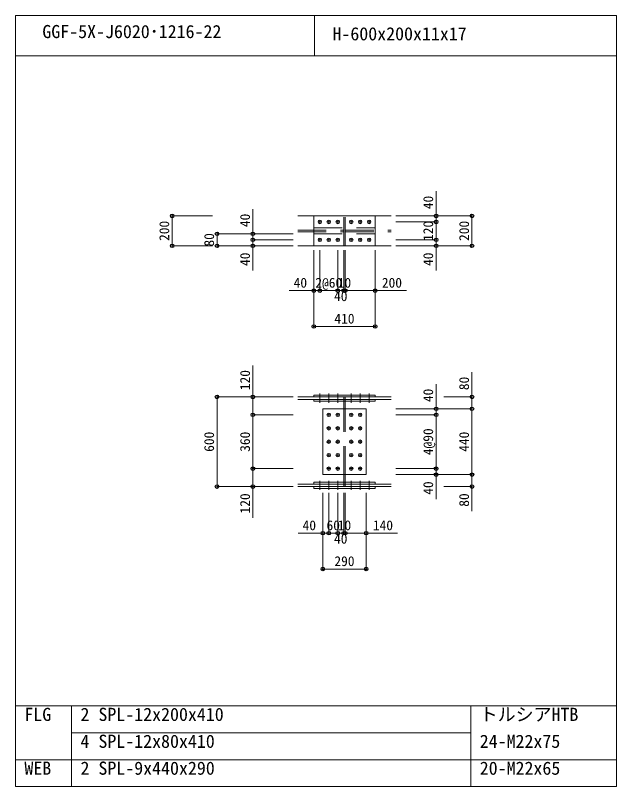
# Model space of a CAD drawing. Units: millimetres, scale not verified. Extents: x -8310 to 8310, y -4800 to 5700.
# Drawn here: x -4110 to -90, y -4800 to 360 of the extents above; entities that cross this region are included whole.
import ezdxf
from ezdxf.enums import TextEntityAlignment as Align

# ---------------------------------------------------------------- set-up
doc = ezdxf.new("R2010")
doc.units = ezdxf.units.MM
doc.header["$LTSCALE"] = 30
doc.header["$PDMODE"] = 32
doc.header["$PDSIZE"] = 24
doc.linetypes.add('USER2', pattern=[9.525, 6.35, -3.175])
doc.layers.add('0-0', color=7, linetype='Continuous')
doc.layers.add('0-2', color=7, linetype='Continuous')
for name, color, linetype, lineweight in [('0-1', 7, 'Continuous', 18), ('0-5', 7, 'Continuous', 18), ('0-6', 7, 'USER2', 18), ('0-8', 7, 'Continuous', 18), ('0-9', 7, 'Continuous', 18), ('0-A', 7, 'Continuous', 18), ('0-B', 7, 'Continuous', 18)]:
    doc.layers.add(name, color=color, linetype=linetype, lineweight=lineweight)
doc.styles.add('ＭＳ ゴシック', font='')
doc.styles.get('ＭＳ ゴシック').set_extended_font_data('MS Gothic')

msp = doc.modelspace()

# ---------------------------------------------------------------- linework, layer by layer
at = {"layer": '0-0'}
for p in [(-3062, -981.5), (-1297, -981.5), (-1057, -981.5), (-1297, -1021.5), (-2762, -1101.5), (-2522, -1101.5), (-2522, -1141.5), (-1297, -1141.5), (-3062, -1181.5), (-2762, -1181.5), (-2522, -1181.5), (-1297, -1181.5), (-1057, -1181.5), (-2114.5, -1481.5), (-2074.5, -1481.5), (-1954.5, -1481.5), (-1914.5, -1481.5), (-1904.5, -1481.5), (-1704.5, -1481.5), (-2114.5, -1721.5), (-1704.5, -1721.5), (-2762, -2192.5), (-2522, -2192.5), (-1057, -2192.5), (-1297, -2272.5), (-1057, -2272.5), (-2522, -2312.5), (-1297, -2312.5), (-2522, -2672.5), (-1297, -2672.5), (-1297, -2712.5), (-1057, -2712.5), (-2762, -2792.5), (-2522, -2792.5), (-1057, -2792.5), (-2054.5, -3104.5), (-2014.5, -3104.5), (-1954.5, -3104.5), (-1914.5, -3104.5), (-1904.5, -3104.5), (-1764.5, -3104.5), (-2054.5, -3344.5), (-1764.5, -3344.5)]:
    msp.add_point(p, dxfattribs=at)
at = {"layer": '0-1'}
for p, q in [((-4110, -4800), (-4110, 360)), ((-4110, 360), (-90, 360)), ((-2110, 90), (-2110, 360)), ((-90, -4800), (-90, 360)), ((-4110, 90), (-90, 90)), ((-4110, -4260), (-90, -4260)), ((-3735, -4800), (-3735, -4260)), ((-1065, -4800), (-1065, -4260)), ((-3735, -4440), (-1065, -4440)), ((-4110, -4620), (-90, -4620)), ((-4110, -4800), (-90, -4800))]:
    msp.add_line(p, q, dxfattribs=at)
at = {"layer": '0-5'}
for p, q in [((-2222, -981.5), (-1914.5, -981.5)), ((-2114.5, -981.5), (-1704.5, -981.5)), ((-2114.5, -1181.5), (-2114.5, -981.5)), ((-1904.5, -981.5), (-1597, -981.5)), ((-2222, -1181.5), (-1914.5, -1181.5)), ((-1904.5, -1181.5), (-1597, -1181.5)), ((-2222, -2192.5), (-1914.5, -2192.5)), ((-2114.5, -2180.5), (-1704.5, -2180.5)), ((-2114.5, -2192.5), (-2114.5, -2180.5)), ((-2114.5, -2209.5), (-1704.5, -2209.5)), ((-2114.5, -2221.5), (-2114.5, -2209.5)), ((-1904.5, -2192.5), (-1597, -2192.5)), ((-1904.5, -2209.5), (-1904.5, -2192.5)), ((-1904.5, -2209.5), (-1597, -2209.5)), ((-1914.5, -2272.5), (-1914.5, -2221.5)), ((-1904.5, -2272.5), (-1904.5, -2221.5)), ((-2054.5, -2272.5), (-1764.5, -2272.5)), ((-2054.5, -2712.5), (-2054.5, -2272.5)), ((-1914.5, -2763.5), (-1914.5, -2712.5)), ((-1904.5, -2763.5), (-1904.5, -2712.5)), ((-2222, -2775.5), (-1914.5, -2775.5)), ((-2114.5, -2763.5), (-1914.5, -2763.5)), ((-2114.5, -2775.5), (-2114.5, -2763.5)), ((-2114.5, -2775.5), (-1914.5, -2775.5)), ((-1914.5, -2763.5), (-1704.5, -2763.5)), ((-1914.5, -2775.5), (-1704.5, -2775.5)), ((-1704.5, -2775.5), (-1704.5, -2763.5)), ((-2114.5, -2792.5), (-1914.5, -2792.5)), ((-2114.5, -2804.5), (-2114.5, -2792.5)), ((-2114.5, -2804.5), (-1914.5, -2804.5)), ((-1914.5, -2792.5), (-1704.5, -2792.5)), ((-1914.5, -2804.5), (-1704.5, -2804.5)), ((-1904.5, -2792.5), (-1597, -2792.5)), ((-1704.5, -2804.5), (-1704.5, -2792.5))]:
    msp.add_line(p, q, dxfattribs=at)
for points in [[(-2114.5, -1181.5), (-1704.5, -1181.5), (-1704.5, -981.5)], [(-2222, -2209.5), (-1914.5, -2209.5), (-1914.5, -2192.5)], [(-2114.5, -2192.5), (-1704.5, -2192.5), (-1704.5, -2180.5)], [(-2114.5, -2221.5), (-1704.5, -2221.5), (-1704.5, -2209.5)], [(-2054.5, -2712.5), (-1764.5, -2712.5), (-1764.5, -2272.5)], [(-2222, -2792.5), (-1914.5, -2792.5), (-1914.5, -2775.5)], [(-1904.5, -2792.5), (-1904.5, -2775.5), (-1597, -2775.5)]]:
    msp.add_lwpolyline(points, dxfattribs=at)
at = {"layer": '0-6'}
for p, q in [((-2114.5, -981.5), (-1704.5, -981.5)), ((-1914.5, -1181.5), (-1914.5, -981.5)), ((-1904.5, -1181.5), (-1904.5, -981.5)), ((-2222, -1076), (-1914.5, -1076)), ((-2114.5, -1061.5), (-1704.5, -1061.5)), ((-1904.5, -1076), (-1597, -1076)), ((-2222, -1087), (-1914.5, -1087)), ((-2114.5, -1101.5), (-1704.5, -1101.5)), ((-1904.5, -1087), (-1597, -1087)), ((-2114.5, -1181.5), (-1704.5, -1181.5)), ((-1914.5, -2221.5), (-1914.5, -2209.5)), ((-1904.5, -2221.5), (-1904.5, -2209.5)), ((-1914.5, -2712.5), (-1914.5, -2272.5)), ((-1904.5, -2712.5), (-1904.5, -2272.5)), ((-1914.5, -2775.5), (-1914.5, -2763.5)), ((-1904.5, -2775.5), (-1904.5, -2763.5))]:
    msp.add_line(p, q, dxfattribs=at)
at = {"layer": '0-8'}
for p, q in [((-2085.5, -1021.5), (-2063.5, -1021.5)), ((-2074.5, -1032.5), (-2074.5, -1010.5)), ((-2025.5, -1021.5), (-2003.5, -1021.5)), ((-2014.5, -1032.5), (-2014.5, -1010.5)), ((-1965.5, -1021.5), (-1943.5, -1021.5)), ((-1954.5, -1032.5), (-1954.5, -1010.5)), ((-1875.5, -1021.5), (-1853.5, -1021.5)), ((-1864.5, -1032.5), (-1864.5, -1010.5)), ((-1815.5, -1021.5), (-1793.5, -1021.5)), ((-1804.5, -1032.5), (-1804.5, -1010.5)), ((-1755.5, -1021.5), (-1733.5, -1021.5)), ((-1744.5, -1032.5), (-1744.5, -1010.5)), ((-2074.5, -1152.5), (-2074.5, -1130.5)), ((-2014.5, -1152.5), (-2014.5, -1130.5)), ((-1954.5, -1152.5), (-1954.5, -1130.5)), ((-1864.5, -1152.5), (-1864.5, -1130.5)), ((-1804.5, -1152.5), (-1804.5, -1130.5)), ((-1744.5, -1152.5), (-1744.5, -1130.5)), ((-2085.5, -1141.5), (-2063.5, -1141.5)), ((-2025.5, -1141.5), (-2003.5, -1141.5)), ((-1965.5, -1141.5), (-1943.5, -1141.5)), ((-1875.5, -1141.5), (-1853.5, -1141.5)), ((-1815.5, -1141.5), (-1793.5, -1141.5)), ((-1755.5, -1141.5), (-1733.5, -1141.5)), ((-2025.5, -2312.5), (-2003.5, -2312.5)), ((-2014.5, -2323.5), (-2014.5, -2301.5)), ((-1965.5, -2312.5), (-1943.5, -2312.5)), ((-1954.5, -2323.5), (-1954.5, -2301.5)), ((-1875.5, -2312.5), (-1853.5, -2312.5)), ((-1864.5, -2323.5), (-1864.5, -2301.5)), ((-1815.5, -2312.5), (-1793.5, -2312.5)), ((-1804.5, -2323.5), (-1804.5, -2301.5)), ((-2025.5, -2402.5), (-2003.5, -2402.5)), ((-2014.5, -2413.5), (-2014.5, -2391.5)), ((-1965.5, -2402.5), (-1943.5, -2402.5)), ((-1954.5, -2413.5), (-1954.5, -2391.5)), ((-1875.5, -2402.5), (-1853.5, -2402.5)), ((-1864.5, -2413.5), (-1864.5, -2391.5)), ((-1815.5, -2402.5), (-1793.5, -2402.5)), ((-1804.5, -2413.5), (-1804.5, -2391.5)), ((-2025.5, -2492.5), (-2003.5, -2492.5)), ((-2014.5, -2503.5), (-2014.5, -2481.5)), ((-1965.5, -2492.5), (-1943.5, -2492.5)), ((-1954.5, -2503.5), (-1954.5, -2481.5)), ((-1875.5, -2492.5), (-1853.5, -2492.5)), ((-1864.5, -2503.5), (-1864.5, -2481.5)), ((-1815.5, -2492.5), (-1793.5, -2492.5)), ((-1804.5, -2503.5), (-1804.5, -2481.5)), ((-2014.5, -2593.5), (-2014.5, -2571.5)), ((-1954.5, -2593.5), (-1954.5, -2571.5)), ((-1864.5, -2593.5), (-1864.5, -2571.5)), ((-1804.5, -2593.5), (-1804.5, -2571.5)), ((-2025.5, -2582.5), (-2003.5, -2582.5)), ((-1965.5, -2582.5), (-1943.5, -2582.5)), ((-1875.5, -2582.5), (-1853.5, -2582.5)), ((-1815.5, -2582.5), (-1793.5, -2582.5)), ((-2025.5, -2672.5), (-2003.5, -2672.5)), ((-2014.5, -2683.5), (-2014.5, -2661.5)), ((-1965.5, -2672.5), (-1943.5, -2672.5)), ((-1954.5, -2683.5), (-1954.5, -2661.5)), ((-1875.5, -2672.5), (-1853.5, -2672.5)), ((-1864.5, -2683.5), (-1864.5, -2661.5)), ((-1815.5, -2672.5), (-1793.5, -2672.5)), ((-1804.5, -2683.5), (-1804.5, -2661.5))]:
    msp.add_line(p, q, dxfattribs=at)
at = {"layer": '0-9'}
for p, q in [((-2074.5, -2170.5), (-2074.5, -2231.5)), ((-2014.5, -2170.5), (-2014.5, -2231.5)), ((-1954.5, -2170.5), (-1954.5, -2231.5)), ((-1864.5, -2170.5), (-1864.5, -2231.5)), ((-1804.5, -2170.5), (-1804.5, -2231.5)), ((-1744.5, -2170.5), (-1744.5, -2231.5)), ((-2074.5, -2814.5), (-2074.5, -2753.5)), ((-2014.5, -2814.5), (-2014.5, -2753.5)), ((-1954.5, -2814.5), (-1954.5, -2753.5)), ((-1864.5, -2814.5), (-1864.5, -2753.5)), ((-1804.5, -2814.5), (-1804.5, -2753.5)), ((-1744.5, -2814.5), (-1744.5, -2753.5))]:
    msp.add_line(p, q, dxfattribs=at)
at = {"layer": '0-A'}
for p, q in [((-2792, -981.5), (-3062, -981.5)), ((-1567, -981.5), (-1297, -981.5)), ((-1567, -981.5), (-1057, -981.5)), ((-1567, -1021.5), (-1297, -1021.5)), ((-2252, -1101.5), (-2762, -1101.5)), ((-2252, -1101.5), (-2522, -1101.5)), ((-2252, -1141.5), (-2522, -1141.5)), ((-2522, -1346.5), (-2522, -1141.5)), ((-2252, -1181.5), (-2522, -1181.5)), ((-1567, -1141.5), (-1297, -1141.5)), ((-1567, -1181.5), (-1297, -1181.5)), ((-1297, -1346.5), (-1297, -1141.5)), ((-2114.5, -1211.5), (-2114.5, -1481.5)), ((-2114.5, -1211.5), (-2114.5, -1721.5)), ((-2074.5, -1211.5), (-2074.5, -1481.5)), ((-2074.5, -1211.5), (-2074.5, -1481.5)), ((-1954.5, -1211.5), (-1954.5, -1481.5)), ((-1954.5, -1211.5), (-1954.5, -1481.5)), ((-1914.5, -1211.5), (-1914.5, -1481.5)), ((-1914.5, -1211.5), (-1914.5, -1481.5)), ((-1904.5, -1211.5), (-1904.5, -1481.5)), ((-1904.5, -1211.5), (-1904.5, -1481.5)), ((-1704.5, -1211.5), (-1704.5, -1481.5)), ((-1704.5, -1211.5), (-1704.5, -1721.5)), ((-2279.5, -1481.5), (-2074.5, -1481.5)), ((-2074.5, -1481.5), (-1954.5, -1481.5)), ((-1954.5, -1481.5), (-1914.5, -1481.5)), ((-1914.5, -1481.5), (-1904.5, -1481.5)), ((-1904.5, -1481.5), (-1494.5, -1481.5)), ((-2114.5, -1721.5), (-1704.5, -1721.5)), ((-2252, -2192.5), (-2762, -2192.5)), ((-2252, -2192.5), (-2522, -2192.5)), ((-1246.16, -2192.5), (-1057, -2192.5)), ((-2252, -2312.5), (-2522, -2312.5)), ((-1567, -2272.5), (-1297, -2272.5)), ((-1567, -2272.5), (-1057, -2272.5)), ((-1567, -2312.5), (-1297, -2312.5)), ((-2252, -2672.5), (-2522, -2672.5)), ((-2522, -3002.5), (-2522, -2672.5)), ((-1567, -2672.5), (-1297, -2672.5)), ((-1297, -2877.5), (-1297, -2672.5)), ((-1567, -2712.5), (-1297, -2712.5)), ((-1567, -2712.5), (-1057, -2712.5)), ((-1057, -2957.5), (-1057, -2712.5)), ((-2252, -2792.5), (-2522, -2792.5)), ((-2054.5, -2834.5), (-2054.5, -3104.5)), ((-2054.5, -2834.5), (-2054.5, -3344.5)), ((-2014.5, -2834.5), (-2014.5, -3104.5)), ((-2014.5, -2834.5), (-2014.5, -3104.5)), ((-1954.5, -2834.5), (-1954.5, -3104.5)), ((-1954.5, -2834.5), (-1954.5, -3104.5)), ((-1914.5, -2834.5), (-1914.5, -3104.5)), ((-1914.5, -2834.5), (-1914.5, -3104.5)), ((-1904.5, -2834.5), (-1904.5, -3104.5)), ((-1904.5, -2834.5), (-1904.5, -3104.5)), ((-1764.5, -2834.5), (-1764.5, -3104.5)), ((-1764.5, -2834.5), (-1764.5, -3344.5)), ((-1246.16, -2792.5), (-1057, -2792.5)), ((-2219.5, -3104.5), (-2014.5, -3104.5)), ((-2014.5, -3104.5), (-1954.5, -3104.5)), ((-1954.5, -3104.5), (-1914.5, -3104.5)), ((-1914.5, -3104.5), (-1904.5, -3104.5)), ((-1904.5, -3104.5), (-1554.5, -3104.5)), ((-2054.5, -3344.5), (-1764.5, -3344.5))]:
    msp.add_line(p, q, dxfattribs=at)
for points in [[(-1567, -1021.5), (-1297, -1021.5), (-1297, -816.5)], [(-2252, -1141.5), (-2522, -1141.5), (-2522, -936.5)], [(-2792, -1181.5), (-3062, -1181.5), (-3062, -981.5)], [(-1567, -1181.5), (-1057, -1181.5), (-1057, -981.5)], [(-1567, -1141.5), (-1297, -1141.5), (-1297, -1021.5)], [(-2252, -1181.5), (-2762, -1181.5), (-2762, -1101.5)], [(-2252, -2312.5), (-2522, -2312.5), (-2522, -1982.5)], [(-1567, -2272.5), (-1057, -2272.5), (-1057, -2027.5)], [(-1567, -2312.5), (-1297, -2312.5), (-1297, -2107.5)], [(-2252, -2792.5), (-2762, -2792.5), (-2762, -2192.5)], [(-2252, -2672.5), (-2522, -2672.5), (-2522, -2312.5)], [(-1567, -2712.5), (-1057, -2712.5), (-1057, -2272.5)], [(-1567, -2672.5), (-1297, -2672.5), (-1297, -2312.5)]]:
    msp.add_lwpolyline(points, dxfattribs=at)
at = {"layer": '0-B'}
for centre in [(-2074.5, -1021.5), (-2014.5, -1021.5), (-1954.5, -1021.5), (-1864.5, -1021.5), (-1804.5, -1021.5), (-1744.5, -1021.5), (-2074.5, -1141.5), (-2014.5, -1141.5), (-1954.5, -1141.5), (-1864.5, -1141.5), (-1804.5, -1141.5), (-1744.5, -1141.5), (-2014.5, -2312.5), (-1954.5, -2312.5), (-1864.5, -2312.5), (-1804.5, -2312.5), (-2014.5, -2402.5), (-1954.5, -2402.5), (-1864.5, -2402.5), (-1804.5, -2402.5), (-2014.5, -2492.5), (-1954.5, -2492.5), (-1864.5, -2492.5), (-1804.5, -2492.5), (-2014.5, -2582.5), (-1954.5, -2582.5), (-1864.5, -2582.5), (-1804.5, -2582.5), (-2014.5, -2672.5), (-1954.5, -2672.5), (-1864.5, -2672.5), (-1804.5, -2672.5)]:
    msp.add_circle(centre, 12, dxfattribs=at)

# ---------------------------------------------------------------- texts
at = {"layer": '0-2', "style": 'ＭＳ ゴシック'}
for s, p in [('GGF-5X-J6020･1216-22', (-3930, 181.8)), ('H-600x200x11x17', (-1990, 166.8)), ('FLG', (-4050, -4387.2)), ('2', (-3675, -4387.2)), ('SPL-12x200x410', (-3555, -4387.2)), ('トルシアHTB', (-1005, -4387.2)), ('4', (-3675, -4567.2)), ('SPL-12x80x410', (-3555, -4567.2)), ('24-M22x75', (-1005, -4567.2)), ('WEB', (-4050, -4747.2)), ('2', (-3675, -4747.2)), ('SPL-9x440x290', (-3555, -4747.2)), ('20-M22x65', (-1005, -4747.2))]:
    msp.add_text(s, height=87.98, dxfattribs=at).set_placement(p, align=Align.BOTTOM_LEFT)
at = {"layer": '0-A', "style": 'ＭＳ ゴシック'}
for s, p in [('40', (-1297, -936.5)), ('40', (-2522, -1056.5)), ('200', (-3062, -1149)), ('120', (-1297, -1149)), ('200', (-1057, -1149)), ('80', (-2762, -1186.5)), ('40', (-2522, -1316.5)), ('40', (-1297, -1316.5)), ('120', (-2522, -2147.5)), ('80', (-1057, -2147.5)), ('40', (-1297, -2227.5)), ('4@90', (-1297, -2582.5)), ('600', (-2762, -2560)), ('360', (-2522, -2560)), ('440', (-1057, -2560)), ('40', (-1297, -2847.5)), ('120', (-2522, -2972.5)), ('80', (-1057, -2927.5))]:
    msp.add_text(s, height=65.98, rotation=90, dxfattribs=at).set_placement(p, align=Align.BOTTOM_LEFT)
for s, p in [('40', (-2249.5, -1481.5)), ('2@60', (-2104.5, -1481.5)), ('10', (-1954.5, -1481.5)), ('200', (-1659.5, -1481.5)), ('40', (-1979.5, -1571.5)), ('410', (-1977, -1721.5)), ('40', (-2189.5, -3104.5)), ('60', (-2029.5, -3104.5)), ('10', (-1954.5, -3104.5)), ('140', (-1719.5, -3104.5)), ('40', (-1979.5, -3194.5)), ('290', (-1977, -3344.5))]:
    msp.add_text(s, height=65.98, dxfattribs=at).set_placement(p, align=Align.BOTTOM_LEFT)

doc.saveas('drawing.dxf')
